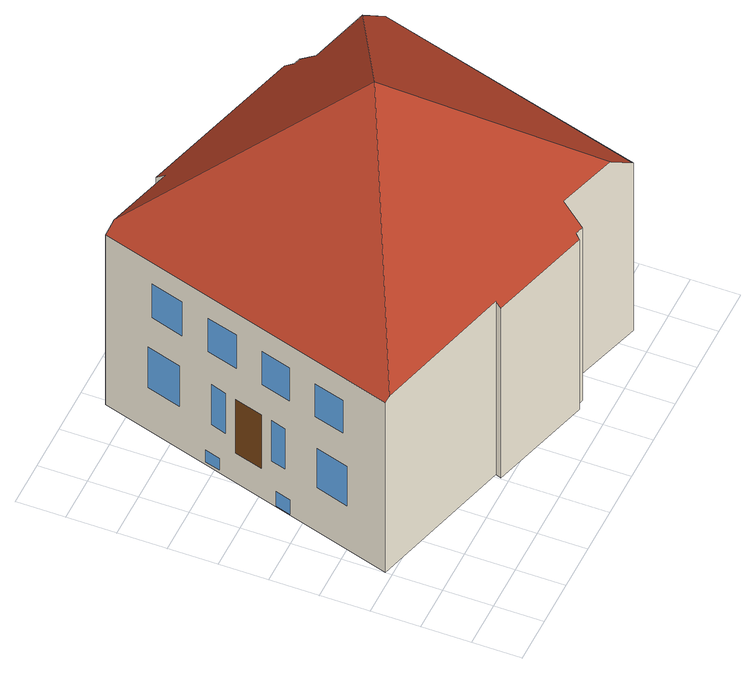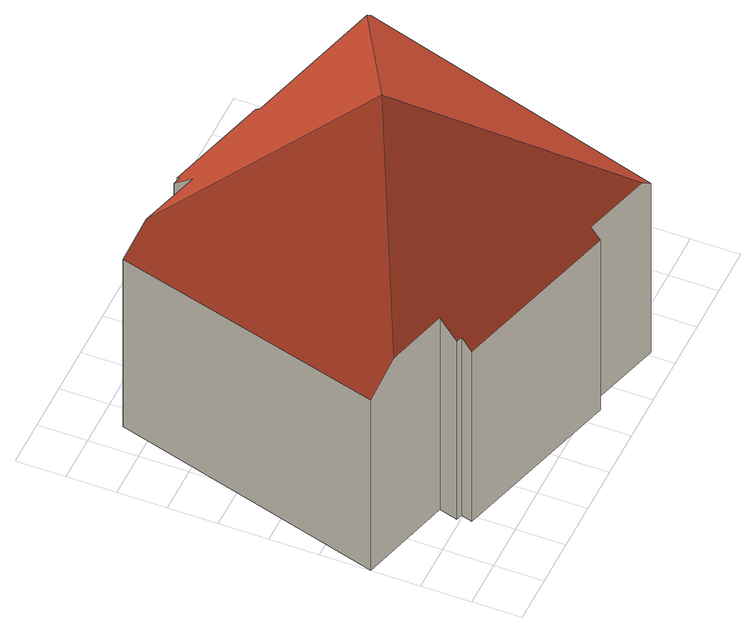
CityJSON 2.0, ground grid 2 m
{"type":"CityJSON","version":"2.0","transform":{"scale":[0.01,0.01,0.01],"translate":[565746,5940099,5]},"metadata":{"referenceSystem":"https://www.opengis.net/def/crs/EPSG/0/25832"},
"CityObjects":{
"building1":{"type":"Building","attributes":{"Gemeindeschluessel":"02000000","Geometrietyp2DReferenz":"3000","function":"31001_1010","roofType":"3500","measuredHeight":15.02,"storeysAboveGround":2},"address":[{"country":"Germany","locality":"Hamburg","thoroughfareName":"Inselstraße 30"}],"geometry":[{"type":"MultiSurface","lod":"3","boundaries":[[[0,1,2,3,4]],[[5,6,7,8,9,10,0,4,11]],[[12,13,14,15,16,17,18,1,0]],[[3,2,19,20],[21,22,23,24],[25,26,27,28],[29,30,31,32],[33,34,35,36],[37,38,39,40],[41,42,43,44],[45,46,47,48],[49,50,51,52],[53,54,55,56],[57,58,59,60],[61,62,63,64]],[[47,46,45,48]],[[24,23,22,21]],[[28,27,26,25]],[[32,31,30,29]],[[56,55,54,53]],[[35,34,33,36]],[[51,50,49,52]],[[63,62,61,64]],[[59,58,57,60]],[[39,38,37,40]],[[44,43,42,41]],[[9,8,65,66]],[[8,7,67,65]],[[7,6,68,67]],[[6,5,69,68]],[[5,11,70,69]],[[18,17,71,72]],[[17,16,73,71]],[[16,15,74,73]],[[15,14,75,74]],[[14,13,76,75]],[[66,65,67,68,69,70,20,19,72,71,73,74,75,76,77,78]],[[9,66,78,79,10]],[[78,77,80,79]],[[76,13,12,80,77]],[[70,11,4,3,20]],[[19,2,1,18,72]],[[80,12,0,10,79]]],"semantics":{"surfaces":[{"type":"RoofSurface"},{"type":"WallSurface"},{"type":"Window"},{"type":"Door"},{"type":"GroundSurface"}],"values":[0,0,0,1,2,2,3,2,2,2,2,2,2,2,2,1,1,1,1,1,1,1,1,1,1,4,1,1,1,1,1,0]}}]}
},
"vertices":[
[919,866,1590],[431,1683,1005],[384,1696,964],[4,428,964],[24,422,982],[609,233,965],[1040,109,965],[1048,128,984],[1085,117,983],[1109,202,1063],[1361,126,1060],[616,256,986],[1671,1238,1080],[1417,1309,1082],[1439,1385,1010],[1412,1393,1010],[1426,1440,966],[723,1644,965],[711,1601,1005],[384,1696,88],[4,428,88],[230,1181,100],[249,1244,100],[249,1244,161],[230,1181,161],[173,991,239],[208,1107,239],[208,1107,517],[173,991,517],[284,1362,305],[327,1505,305],[327,1505,515],[284,1362,515],[241,1217,311],[241,1217,518],[221,1152,518],[221,1152,311],[245,1232,679],[245,1232,852],[207,1104,852],[207,1104,679],[280,1349,681],[321,1485,681],[321,1485,855],[280,1349,855],[153,925,90],[153,925,166],[134,861,166],[134,861,90],[98,740,312],[98,740,515],[57,603,515],[57,603,312],[140,883,310],[159,944,310],[159,944,519],[140,883,519],[100,748,676],[100,748,845],[62,622,845],[62,622,676],[172,987,676],[172,987,848],[135,863,848],[135,863,676],[1085,117,88],[1109,202,88],[1048,128,88],[1040,109,88],[609,233,88],[616,256,88],[723,1644,88],[711,1601,88],[1426,1440,88],[1412,1393,88],[1439,1385,88],[1417,1309,88],[1799,1202,88],[1484,89,88],[1484,89,954],[1799,1202,968]
]}
